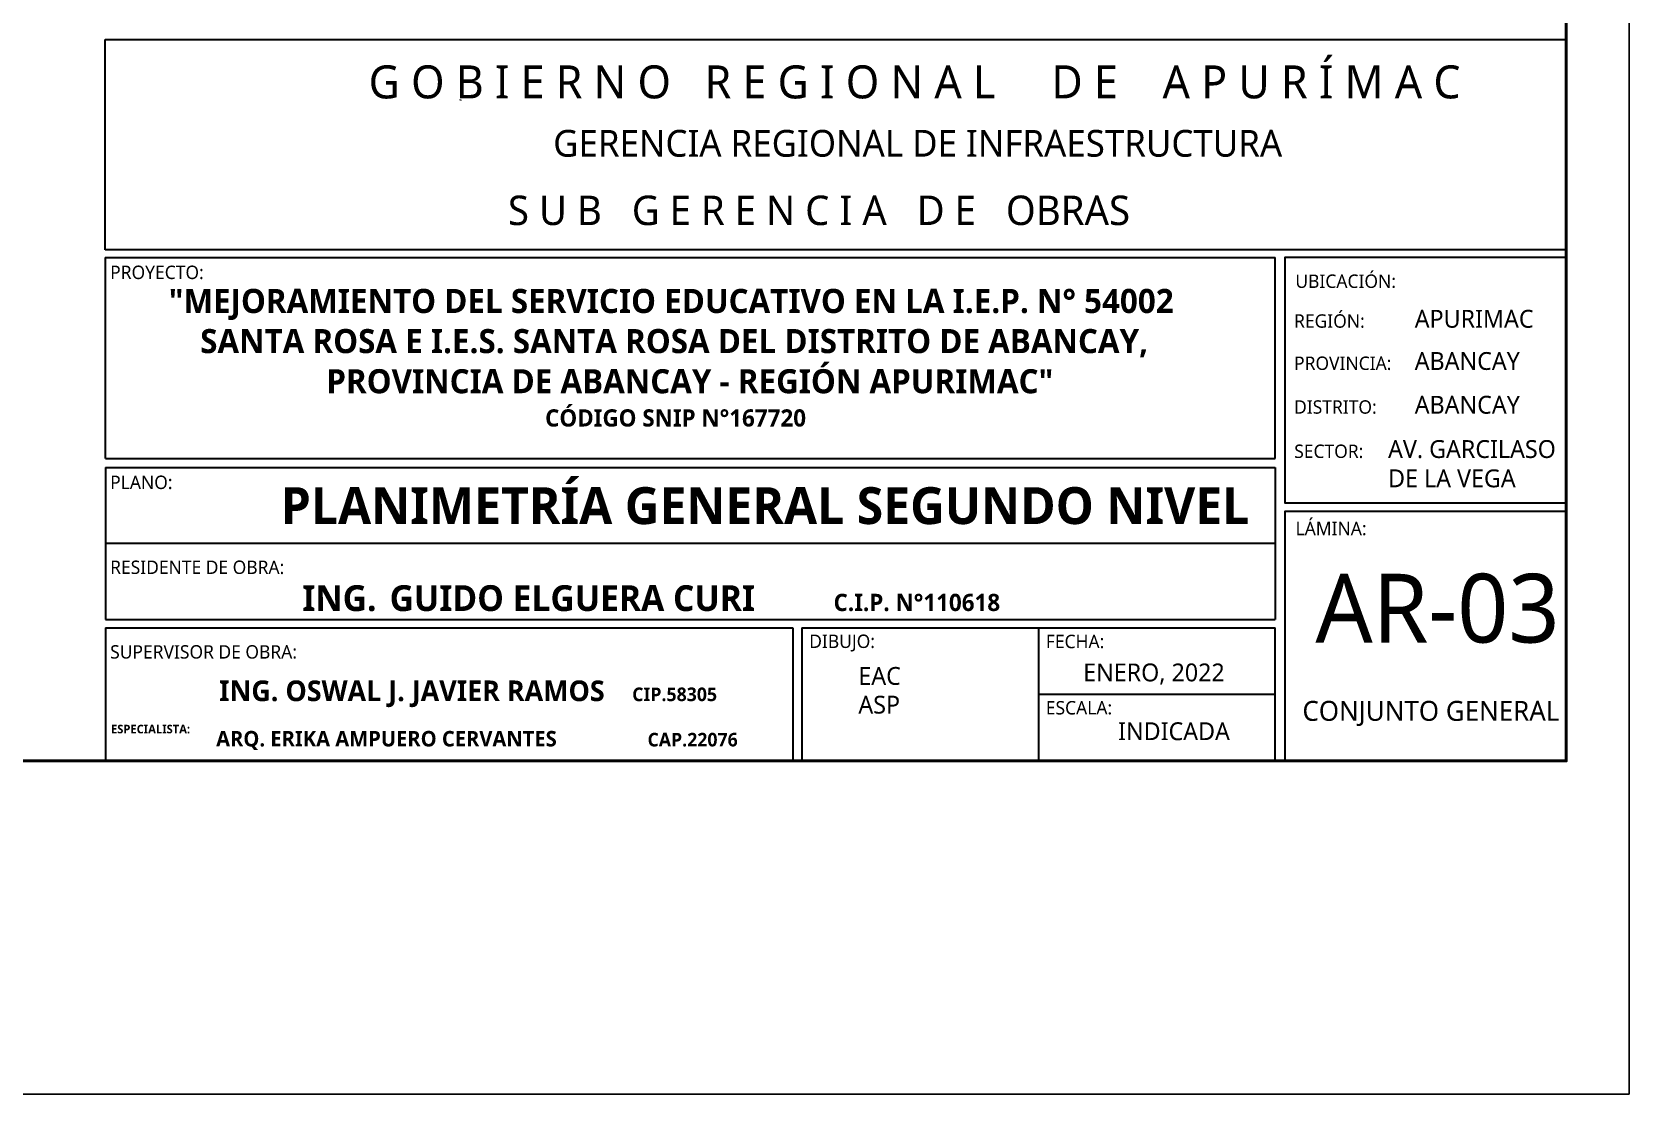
# Model space of a CAD drawing. Header units: metres. Extents: x 28 to 148, y 23 to 113.
# Drawn here: x 129.13 to 147.71, y 22.91 to 35.26 of the extents above; entities that cross this region are included whole.
import ezdxf

# ---------------------------------------------------------------- set-up
doc = ezdxf.new("R2010")
doc.units = ezdxf.units.M
doc.layers.add('LINEAS_IND.', color=252, linetype='Continuous', lineweight=5)
doc.layers.add('Membrete', color=250, linetype='Continuous', lineweight=15)
doc.styles.add('Generales', font='trebuc.ttf', dxfattribs={"height": 0.1})

msp = doc.modelspace()

# ---------------------------------------------------------------- linework, layer by layer
at = {"color": 7}
msp.add_lwpolyline([(27.712, 112.912), (147.712, 112.912), (147.712, 22.912), (27.712, 22.912), (27.712, 112.912)], dxfattribs=at)
at = {"color": 7, "lineweight": 40}
msp.add_lwpolyline([(28.982, 111.893), (146.982, 111.893), (146.982, 26.787), (28.982, 26.787)], close=True, dxfattribs=at)
at = {"layer": 'LINEAS_IND.', "color": 7, "ltscale": 0.5}
msp.add_line((134.102, 34.481, 1.02), (134.122, 34.47, 1.02), dxfattribs=at)
at = {"layer": 'Membrete', "color": 7, "lineweight": 30, "ltscale": 0.5}
for p, q in [((129.98, 32.732), (129.98, 35.177)), ((129.98, 35.177), (146.982, 35.177)), ((146.982, 32.732), (129.98, 32.732)), ((129.98, 32.643), (143.593, 32.643)), ((129.98, 32.643), (129.98, 30.305)), ((129.982, 30.305), (143.593, 30.305)), ((129.982, 30.201), (143.593, 30.201)), ((129.982, 30.201), (129.982, 28.433)), ((143.593, 30.201), (143.593, 28.433)), ((143.593, 29.317), (129.982, 29.317)), ((129.982, 28.433), (143.593, 28.433)), ((129.982, 28.333), (137.983, 28.333)), ((129.982, 28.333), (129.982, 26.787)), ((137.983, 28.333), (137.983, 26.787)), ((138.087, 28.333), (143.593, 28.333)), ((138.087, 28.333), (138.087, 26.787)), ((143.593, 27.56), (140.84, 27.56))]:
    msp.add_line(p, q, dxfattribs=at)
at = {"layer": 'Membrete', "color": 7, "lineweight": 20, "ltscale": 0.5}
msp.add_line((146.982, 35.177), (129.98, 35.177), dxfattribs=at)
at = {"layer": 'Membrete', "color": 7, "lineweight": 30, "ltscale": 0.5}
for points in [[(146.982, 32.732), (146.982, 35.177)], [(143.593, 30.305), (143.593, 32.643)], [(138.087, 26.787), (143.593, 26.787), (143.593, 28.333)], [(140.84, 28.333), (140.84, 26.787)]]:
    msp.add_lwpolyline(points, dxfattribs=at)
for points in [[(146.982, 32.643), (143.706, 32.643), (143.706, 29.789), (146.982, 29.789)], [(146.982, 29.689), (143.706, 29.689), (143.706, 26.787), (146.982, 26.787)]]:
    msp.add_lwpolyline(points, close=True, dxfattribs=at)
at = {"layer": 'Membrete', "color": 7, "lineweight": 18, "ltscale": 0.5}
msp.add_lwpolyline([(129.982, 26.787), (137.983, 26.787)], dxfattribs=at)

# ---------------------------------------------------------------- texts
at = {"layer": 'Membrete', "color": 7, "lineweight": 5, "style": 'Generales'}
for s, height, p in [('G O B I E R N O   R E G I O N A L     D E    A P U R Í M A C   ', 0.384, (133.044, 34.492)), ('GERENCIA REGIONAL DE INFRAESTRUCTURA', 0.31135, (135.192, 33.814)), ('S U B   G E R E N C I A   D E   OBRAS', 0.34249, (134.666, 33.019))]:
    msp.add_text(s, height=height, dxfattribs=at).set_placement(p)
at = {"layer": 'Membrete', "color": 7, "ltscale": 0.5, "style": 'Generales'}
for s, height, p in [('PROYECTO:', 0.1557, (130.037, 32.391)), ('UBICACIÓN:', 0.1557, (143.829, 32.288)), ('REGIÓN:', 0.1557, (143.814, 31.825)), ('APURIMAC', 0.2076, (145.218, 31.825)), ('PROVINCIA:', 0.1557, (143.814, 31.334)), ('ABANCAY', 0.2076, (145.218, 31.334)), ('DISTRITO:', 0.1557, (143.814, 30.825)), ('ABANCAY', 0.2076, (145.218, 30.825)), ('AV. GARCILASO  ', 0.20757, (144.908, 30.31)), ('SECTOR: ', 0.1557, (143.816, 30.31)), ('DE LA VEGA', 0.2076, (144.908, 29.969)), ('PLANO:', 0.1557, (130.037, 29.949)), ('LÁMINA:', 0.1557, (143.831, 29.412)), ('RESIDENTE DE OBRA:', 0.15568, (130.037, 28.961)), ('AR-03', 0.8, (144.063, 28.163)), ('DIBUJO:', 0.1557, (138.172, 28.1)), ('FECHA:', 0.1557, (140.925, 28.098)), ('SUPERVISOR DE OBRA:', 0.15568, (130.037, 27.977)), ('EAC', 0.2076, (138.744, 27.671)), ('ENERO, 2022', 0.20757, (141.36, 27.712)), ('ASP', 0.2076, (138.744, 27.337)), ('ESCALA:', 0.1557, (140.925, 27.327)), ('CONJUNTO GENERAL', 0.23149, (143.911, 27.253)), ('INDICADA', 0.2076, (141.767, 27.028))]:
    msp.add_text(s, height=height, dxfattribs=at).set_placement(p)
at = {"layer": 'Membrete', "color": 7, "ltscale": 0.5, "attachment_point": 1, "style": 'Generales'}
for s, insert, char_height, width in [('\\pi0.96;{\\fTrebuchet MS|b1|i0|c0|p34;\\H0.6891x;"MEJORAMIENTO DEL SERVICIO EDUCATIVO EN LA I.E.P. N° 54002 \\P\\pi1.32655;SANTA ROSA E I.E.S. SANTA ROSA DEL DISTRITO DE ABANCAY, \\P\\pi2.79406;PROVINCIA DE ABANCAY - REGIÓN APURIMAC"\\H1.4512x;\\P\\pi5.34033;\\H0.49222x;CÓDIGO SNIP N°167720}', (129.758, 32.276), 0.406329, 13.70098), ('{\\fTrebuchet MS|b1|i0|c0|p34;PLANIMETRÍA GENERAL SEGUNDO NIVEL}', (132.022, 29.97), 0.4289, 13.24789), ('\\pi-0.85712,l1.19572,t1.19572;{\\fTrebuchet MS|b1|i0|c0|p34;\\H0.88598x;ING.^IGUIDO ELGUERA CURI         \\H0.66667x;C.I.P. N°110618}', (131.934, 28.83), 0.338607, 10.53891), ('{\\fTrebuchet MS|b1|i0|c0|p34;\\H1.0054x;ING. OSWAL J. JAVIER RAMOS \\H0.73511x;    \\H0.89565x;CIP.58305}', (131.304, 27.722), 0.238702, 8.57843), ('{\\fTrebuchet MS|b1|i0|c0|p34;ESPECIALISTA:}', (130.046, 27.207), 0.1, 1.74895), ('\\pt1.90962;{\\fTrebuchet MS|b1|i0|c0|p34;\\H0.75408x;ARQ. ERIKA AMPUERO CERVANTES\\H1.3333x;             \\H0.6584x;CAP.22076}', (131.27, 27.135), 0.238702, 8.20559)]:
    msp.add_mtext(s, dxfattribs=dict(at, insert=insert, char_height=char_height, width=width))

doc.saveas('drawing.dxf')
